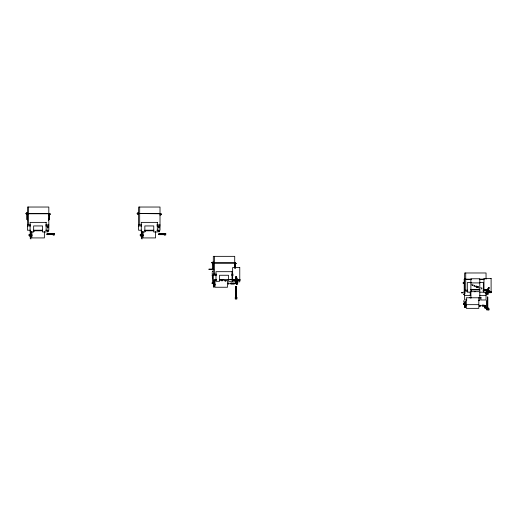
<?xml version="1.0" encoding="UTF-8"?>
<svg xmlns="http://www.w3.org/2000/svg" width="517" height="517" viewBox="0 0 517 517"><rect width="100%" height="100%" fill="white"/><g stroke="black" fill="none" stroke-linecap="round" stroke-linejoin="round"><path stroke-width="0.78" d="M47.693 230.718L47.726 231.978L47.693 231.454M47.693 226.827L47.732 227.441M47.758 231.054L47.719 230.033L47.745 231.48M158.881 230.963L158.919 230.582M158.945 227.402L158.913 226.142L158.945 227.053M47.693 227.331L47.719 226.142L47.758 227.053M47.732 227.021L47.751 226.853M158.926 231.138L158.932 231.48M158.9 230.873L158.913 230.033L158.945 230.944M158.926 227.247L158.913 228.087L158.919 226.692M158.952 231.17L158.913 231.978L158.926 231.338M222.006 280.899L221.961 280.04L222 280.918M235.526 280.408L235.578 280.86L235.565 279.833M34.148 231.364L34.161 230.64M145.342 231.364L145.355 230.64M158.945 227.474L158.881 227.079M471.375 290.909L471.381 291.678L471.388 290.812M235.694 278.598L235.914 276.421L236.443 276.395L237.064 279.258L236.443 276.395M235.713 280.401L235.752 280.828L232.786 280.524L232.76 279.943L235.797 279.484L235.914 276.421M232.786 280.524L235.849 280.589L236.263 283.633L236.792 283.607L236.96 280.537L240.004 280.175L239.972 279.6L237.064 279.258M236.792 283.607L236.96 280.537M235.513 279.787C235.532 278.579 235.539 281.048 235.571 279.949M140.682 235.099L140.805 234.757M142.181 231.674L142.181 238.899L141.458 238.705L141.548 235.099M484.856 306.697L485.243 308.035M484.856 307.053L484.856 307.389M490.95 292.448L488.009 291.601L490.95 292.448L491.15 291.905L488.384 290.56L489.14 287.581L488.643 287.4L487.247 289.966L484.364 289.43M488.384 290.56L489.14 287.581M488.106 291.814L486.665 294.367L486.167 294.186L486.846 291.174M486.167 294.186L486.969 291.22C479.602 287.362 488.623 293.74 487.318 289.882M235.784 286.754L235.668 297.482L235.558 286.754M236.14 286.754L236.023 297.482L235.914 286.754M236.495 286.754L236.385 297.482L236.269 286.754M487.111 300.506L487.001 308.339L486.891 300.506M487.279 308.222L487.247 300.506M487.828 297.055L487.712 308.339L487.602 297.055M464.705 303.66L464.059 303.647L464.046 304.099M211.931 262.649L212.3 263.353L213.314 263.547M486.962 290.354L487.272 289.533L486.988 290.237M463.077 282.948L464.641 282.146L463.859 282.301M463.219 282.948L464.272 282.295M486.82 290.748L487.143 289.966L486.885 290.567M486.736 290.922L486.607 291.362L486.956 290.515M484.791 306.814C487.13 305.437 483.111 304.849 482.083 305.12M484.791 307.163C485.159 306.329 483.912 308.39 485.373 308.339M29.54 234.847L29.501 235.216M140.702 234.989L141.257 234.692M141.529 235.216L140.973 235.506M486.297 292.331L486.064 292.732M48.643 219.854L49.089 219.324A4.084 2.042 0 0 0 49.18 218.846L49.251 218.846A4.272 2.139 0 0 1 49.154 219.344L48.34 220.3M49.076 219.719L49.16 219.557A4.272 2.139 0 0 0 49.251 219.066L49.251 213.527L26.994 213.527L26.994 219.072A4.42 2.21 0 0 0 27.104 219.563L27.608 219.841M488.643 287.4L487.344 290.179L484.487 289.643M486.665 294.367L488.009 291.601M47.034 233.936L53.613 233.826L47.034 233.716M47.034 234.291L53.613 234.182L47.034 234.072M486.135 292.312L485.709 292.965M486.193 292.363L485.747 293.042M49.076 219.505L48.52 220.003M236.263 283.633L235.849 280.589M485.334 306.762C484.39 306.213 486.297 305.418 485.12 306.911M161.252 214.574L161.252 213.864L160.373 213.773M211.931 262.662L212.3 262.332M30.29 235.319L29.592 235.384M48.966 219.654L48.314 220.242M47.034 234.653L53.613 234.537L47.034 234.427M236.909 279.432L239.972 279.6M485.082 306.497L484.591 307.369L485.373 307.996M29.631 234.789L30.264 234.815M30.212 235.409L29.786 235.506M485.269 307.079C486.407 305.709 482.884 305.573 482.096 305.689M485.14 306.555C485.993 305.818 482.749 305.793 482.083 305.812M485.082 307.188L485.721 307.544M26.412 213.017L26.044 213.715M49.832 214.723L50.059 213.864M463.284 282.579L463.633 282.411M164.69 233.716L158.842 233.716M164.69 234.072L158.842 234.072M164.69 234.434L158.842 234.427M49.535 214.839L50.395 214.219L49.535 213.599M161.123 214.775L160.011 215.001M138.608 212.81L137.044 213.527L138.608 214.316M137.897 212.914L137.231 213.715M212.3 262.345L212.939 262.145M212.784 271.444L212.713 271.044L212.254 271.412M463.536 282.424L463.93 282.308M464.705 302.083L465.429 301.831L465.429 307.382L464.705 307.124L464.705 302.083L465.429 301.863M213.372 282.03L214.096 281.784M464.705 303.802L465.429 303.569M213.372 283.09L214.096 282.857M30.264 234.731L30.988 234.563M142.181 234.563L141.458 234.731L141.568 235.138M232.76 279.943L235.797 279.484M26.632 212.855L27.42 212.733M27.052 212.83L25.85 213.527L27.42 214.316M49.193 214.91L49.606 214.898M137.826 212.855L138.608 212.733M236.437 283.471L236.618 283.426M237.135 280.699L240.004 280.175M487.466 308.138L489.011 308.371L489.011 309.851L487.466 309.618L489.011 309.851M213.372 280.964L214.096 280.886M29.818 234.653L30.173 234.744M464.337 304.177L464.68 303.647M213.372 283.639L214.096 283.581M208.907 269.163L212.222 269.021M213.062 282.812L212.791 283.226M48.824 215.001L49.231 214.975M160.011 214.93L161.582 214.219L160.011 213.437M213.314 262.054L211.796 262.642L212.597 263.463M234.718 264.252L236.14 263.534L234.718 262.823M234.718 264.323L236.282 263.534L234.718 262.752M213.372 285.449L214.096 285.397M225.018 280.776L225.774 280.731M231.009 279.619L229.503 279.691L230.252 279.665M461.545 292.538L463.555 292.48M225.011 280.776L226.524 280.712M464.705 302.225L465.429 302.206M464.705 302.29L465.429 302.271M482.096 305.347L485.36 305.902L482.083 305.469M482.096 306.032C485.011 305.515 483.977 306.594 485.373 307.647M224.578 280.815L226.084 280.802L225.334 280.809M478.929 291.659L472.137 291.672M160.444 213.527L138.181 213.527L160.444 213.773M26.994 213.773L49.251 213.773M27.42 224.869L30.477 224.869M45.696 224.869L48.824 224.869M138.608 224.869L141.671 224.869M156.884 224.869L160.011 224.869M27.42 225.942L30.613 225.942M45.703 225.942L48.824 225.942M138.608 225.942L141.671 225.942M156.89 225.942L160.011 225.942M30.613 230.22L27.42 230.22L27.42 207.033L48.824 207.033L48.824 230.22L45.703 230.22M33.663 230.22L42.581 230.22M141.561 230.22L138.608 230.22L138.608 207.033L160.011 207.033L160.011 230.22L156.89 230.22M144.85 230.22L153.769 230.22M33.663 230.789L42.581 230.789M144.85 230.789L153.769 230.789M158.842 233.936L164.716 233.936M158.842 234.291L164.716 234.291M158.842 234.653L164.716 234.653M212.881 263.095L235.145 263.095M212.881 268.168L212.965 268.323A4.226 2.113 0 0 0 213.062 268.853L213.502 269.376M213.314 274.184L216.726 274.184M231.59 274.184L233.186 274.184M213.314 275.257L216.507 275.257M231.597 275.257L233.186 275.257M471.394 279.18L464.214 279.115L464.214 291.414A4.42 3.128 0 0 0 464.324 292.105L464.518 292.532M479.298 279.18L484.093 279.115M464.214 279.361L471.394 279.419M479.298 279.419L484.093 279.361M216.507 279.535L213.314 279.535L213.314 256.348L234.718 256.348L234.718 267.98M219.557 279.535L228.475 279.535M231.597 279.535L233.154 279.535M216.552 280.111L214.988 280.111L214.988 287.245L227.474 287.245L227.474 280.111M219.557 280.111L224.016 280.111M471.33 282.547L467.316 282.547L467.316 292.176L470.884 292.176M479.356 282.547L483.369 282.547L483.369 292.176L479.802 292.176M470.884 282.909L479.802 282.909M228.23 283.032L228.921 283.032M230.756 283.032L232.03 283.032M228.23 283.251L228.921 283.251M230.756 283.251L234.343 283.251M228.23 283.387L228.921 283.387M230.756 283.387L234.343 283.387M228.23 283.613L228.921 283.613M230.756 283.613L234.343 283.613M228.23 283.743L228.921 283.743M230.756 283.743L234.343 283.743M228.23 283.969L228.921 283.969M230.756 283.969L234.343 283.969M236.133 284.292L237.678 284.292L237.678 282.76L236.786 282.76L236.786 284.292M470.884 289.371L479.802 289.371M470.884 289.921L479.802 289.921M464.641 290.205L467.704 290.205M482.917 290.205L484.519 290.205M464.641 291.239L467.84 291.239M464.298 291.452L464.473 292.279M464.641 295.369L470.884 295.369M479.802 295.369L486.045 295.369M235.287 297.734L236.825 297.734M469.811 297.682L471.401 297.682M479.356 297.682L480.946 297.682M235.287 298.632L236.825 298.632M466.857 299.989L464.641 299.989L464.641 272.976L486.045 272.976L486.045 279.238M478.315 300.539L479.802 300.539L479.802 278.773L470.884 278.773L470.884 298.264M466.321 304.662L478.807 304.662M488.151 308.151L486.62 308.151L486.62 309.922L488.151 309.922L488.119 308.029M486.62 308.591L488.151 308.591M486.62 309.489L488.151 309.489M480.248 305.295L479.569 305.276M480.254 305.521L479.556 305.495M480.248 305.644L479.569 305.618M480.254 305.864L479.556 305.844M480.248 305.986L479.569 305.967M480.254 306.206L479.556 306.187M464.705 306.917L465.429 306.936L464.705 306.949M213.043 282.812L213.456 282.973M464.272 283.542L464.641 283.568M464.641 283.633L463.859 283.536M464.641 283.691L463.536 283.413M213.372 282.198L214.096 282.243M138.608 214.245L137.6 214.025M212.907 263.592L213.314 263.631M48.824 213.437L49.231 213.463M212.203 269.577L208.9 269.254M213.372 284.046L214.096 284.111M462.502 293.01L461.532 292.906M213.372 286.767L214.096 286.851M27.052 214.219L26.412 214.025M212.526 263.515L212.939 263.534M141.458 235.455L142.181 235.623M30.988 235.623L30.264 235.455L30.264 238.705L30.988 238.899L30.988 231.674M141.458 235.836L142.181 236.004M30.264 235.836L30.988 236.004M471.75 284.55L473.229 284.964M213.372 284.602L214.096 284.828M213.372 285.623L214.096 285.856M464.705 305.373L465.429 305.612M464.705 307.059L465.429 307.311M481.87 289.003L481.159 288.751M479.033 287.969L474.78 286.412M478.626 286.883L475.789 285.849M482.161 288.195L480.745 287.665M49.936 213.663L49.193 213.527L49.18 219.059A4.084 2.042 0 0 1 49.089 219.538M472.958 285.694L471.898 285.21M140.895 234.686L140.288 234.821L140.34 235.358M140.992 235.545L140.676 235.183M29.708 234.686L29.094 234.821L29.236 235.435M213.818 269.331L213.456 269.208M488.604 290.457L491.15 291.905M485.243 307.693L484.804 307.311M463.129 283.083L463.633 283.426M213.657 269.467L213.185 269.176M137.6 214.032L137.231 213.702M26.063 213.909L26.412 214.032M465.126 293.133L464.408 292.15M213.502 269.157L213.082 268.814M464.99 292.945L464.473 292.105M27.472 219.731L27.104 219.344M213.243 268.924L213.004 268.485M30.238 234.783L30.38 235.138M213.14 269.002L212.881 262.843L235.145 262.843L235.145 268.381M235.752 280.828L235.668 278.909L235.668 279.426M464.324 291.931L464.227 291.459M212.952 268.168L212.952 262.843M47.726 226.692L47.758 227.17M463.768 300.655L463.839 302.264M235.519 279.904L235.487 278.915L235.481 279.438M212.19 272.588L212.539 281.765M159.133 227.157C159.049 224.165 159.146 230.065 159.068 227.079M488.3 292.693L488.3 294.296L486.768 294.296L486.768 292.693M487.473 297.055L487.473 305.256M486.045 292.008L486.045 299.989L480.946 299.989L480.946 297.23M480.467 297.534L480.467 297.908M470.237 291.924L470.237 295.369M466.444 304.791L466.444 305.754M465.714 272.976L465.714 290.205M464.912 304.791L464.912 305.754M236.967 281.836L236.967 283.445L235.435 283.445L235.435 281.836M235.073 262.843L235.073 268.381M215.111 284.085L215.111 285.048M214.381 256.348L214.381 274.184M213.579 284.085L213.579 285.048M164.865 233.445L164.865 234.977M155.552 231.584L155.552 237.923L143.067 237.923L143.067 231.584M143.196 234.77L143.196 235.733M141.458 231.868L141.458 235.209M139.68 207.033L139.68 224.869M53.678 233.445L53.678 234.977M44.365 231.584L44.365 237.923L31.88 237.923L31.88 231.584M32.002 234.77L32.002 235.733M30.264 231.868L30.264 235.209M28.487 207.033L28.487 224.869M27.065 213.527L27.065 219.066A4.226 2.113 0 0 0 27.168 219.538M212.758 283.503A0.969 0.485 -2.2 0 1 212.183 282.838A0.969 0.485 -2.2 0 1 213.631 282.631A0.969 0.485 -2.2 0 1 213.702 283.368M212.991 268.879A4.42 2.21 0 0 1 212.881 268.388M464.395 292.073A4.226 2.986 0 0 1 464.285 291.407M47.874 230.718C47.926 234.182 47.939 228.604 47.874 230.718M47.874 226.827C47.926 230.291 47.939 224.714 47.874 226.827M159.068 230.718C159.094 234.117 159.171 228.65 159.068 230.718M47.738 227.247L47.726 228.087L47.706 227.215M220.061 280.511L220.035 280.479M236.624 279.807C237.219 281.642 238.059 278.508 236.624 279.807M487.958 290.657C488.546 292.499 489.392 289.358 487.958 290.657M463.49 294.16L464.331 294.328L463.536 294.083M474.083 286.108L474.373 285.326L474.083 286.108M214.096 280.595L213.372 280.841L213.372 286.89L214.096 287.142L214.096 280.595M475.155 291.659L474.406 291.666L475.155 291.659M46.149 222.375L30.096 222.375L30.096 232.004L33.663 232.004L33.663 225.942L42.581 225.942L42.581 232.004L46.149 232.004L46.149 222.375M157.336 222.375L141.283 222.375L141.283 232.004L144.85 232.004L144.85 225.942L153.769 225.942L153.769 232.004L157.336 232.004L157.336 222.375M54.569 233.445L53.025 233.445L53.025 234.977L54.569 234.977L54.569 233.445M165.757 233.445L164.212 233.445L164.212 234.977L165.757 234.977L165.757 233.445M239.772 267.567L232.637 267.567L232.637 281.836L239.772 281.836L239.772 267.567M232.043 271.69L215.99 271.69L215.99 281.319L219.557 281.319L219.557 275.257L228.475 275.257L228.475 281.319L232.043 281.319L232.043 271.69M491.105 278.424L483.97 278.424L483.97 292.693L491.105 292.693L491.105 278.424M236.825 297.301L235.287 297.301L235.287 299.072L236.825 299.072L236.825 297.301M478.807 297.773L466.321 297.773L466.321 308.352L478.807 308.352L478.807 297.773M465.429 304.591L464.705 304.591L465.429 304.591M477.618 287.446L476.9 287.193L477.618 287.446M477.908 286.638L477.21 286.373L477.908 286.638M212.319 275.82L212.287 275.186L212.319 275.82M212.39 277.784L212.371 277.202L212.39 277.842M212.532 283.62A0.969 0.485 -2.2 0 0 214.019 283.187A0.969 0.485 -2.2 0 0 212.597 282.773A0.969 0.485 -2.2 0 0 212.532 283.62M463.859 304.468A0.969 0.685 -2.6 0 0 465.345 303.88A0.969 0.685 -2.6 0 0 463.923 303.279A0.969 0.685 -2.6 0 0 463.859 304.468M463.865 304.603A0.969 0.685 -2.6 0 0 465.352 304.015A0.969 0.685 -2.6 0 0 463.93 303.408A0.969 0.685 -2.6 0 0 463.865 304.603M29.424 235.939A0.969 0.969 0 0 0 30.91 235.157A0.969 0.969 0 0 0 29.488 234.259A0.969 0.969 0 0 0 29.424 235.939M140.611 235.939A0.969 0.969 0 0 0 142.104 235.157A0.969 0.969 0 0 0 140.682 234.259A0.969 0.969 0 0 0 140.611 235.939"/></g></svg>
